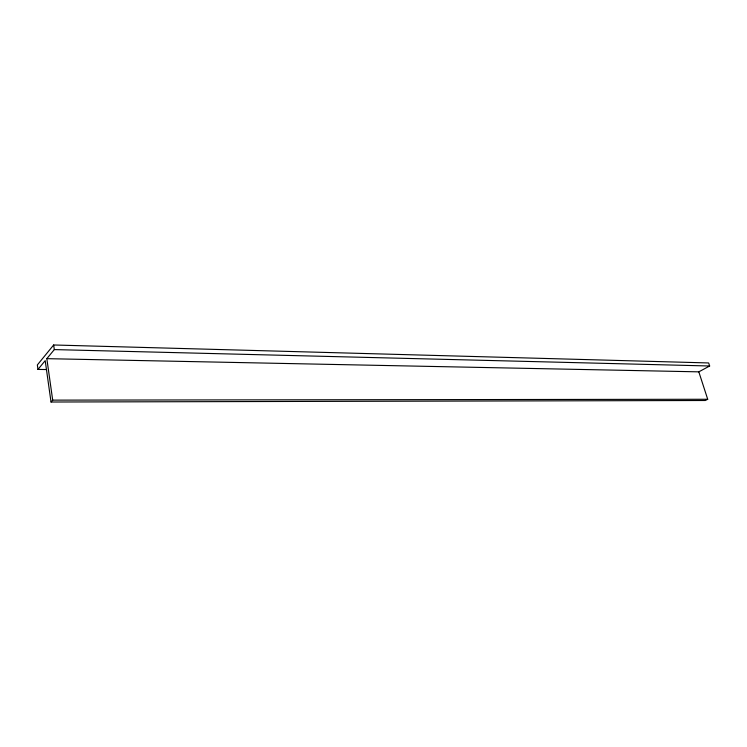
<?xml version="1.0" encoding="UTF-8"?>
<svg xmlns="http://www.w3.org/2000/svg" width="747" height="747" viewBox="0 0 747 747"><rect width="100%" height="100%" fill="white"/><g stroke="black" fill="none" stroke-linecap="round" stroke-linejoin="round"><path stroke-width="1.12" d="M37.966 369.429L45.203 360.642L51.02 402.017L52.692 400.131L46.837 358.663L698.818 371.847L709.65 365.993L708.651 362.949L53.653 344.983L37.35 364.938L37.966 369.429L46.127 369.541M46.837 358.663L54.316 349.587L53.653 344.983M698.818 371.847L707.708 399.262L705.289 400.504L51.02 402.017M52.692 400.131L707.708 399.262M54.316 349.587L709.65 365.993"/></g></svg>
